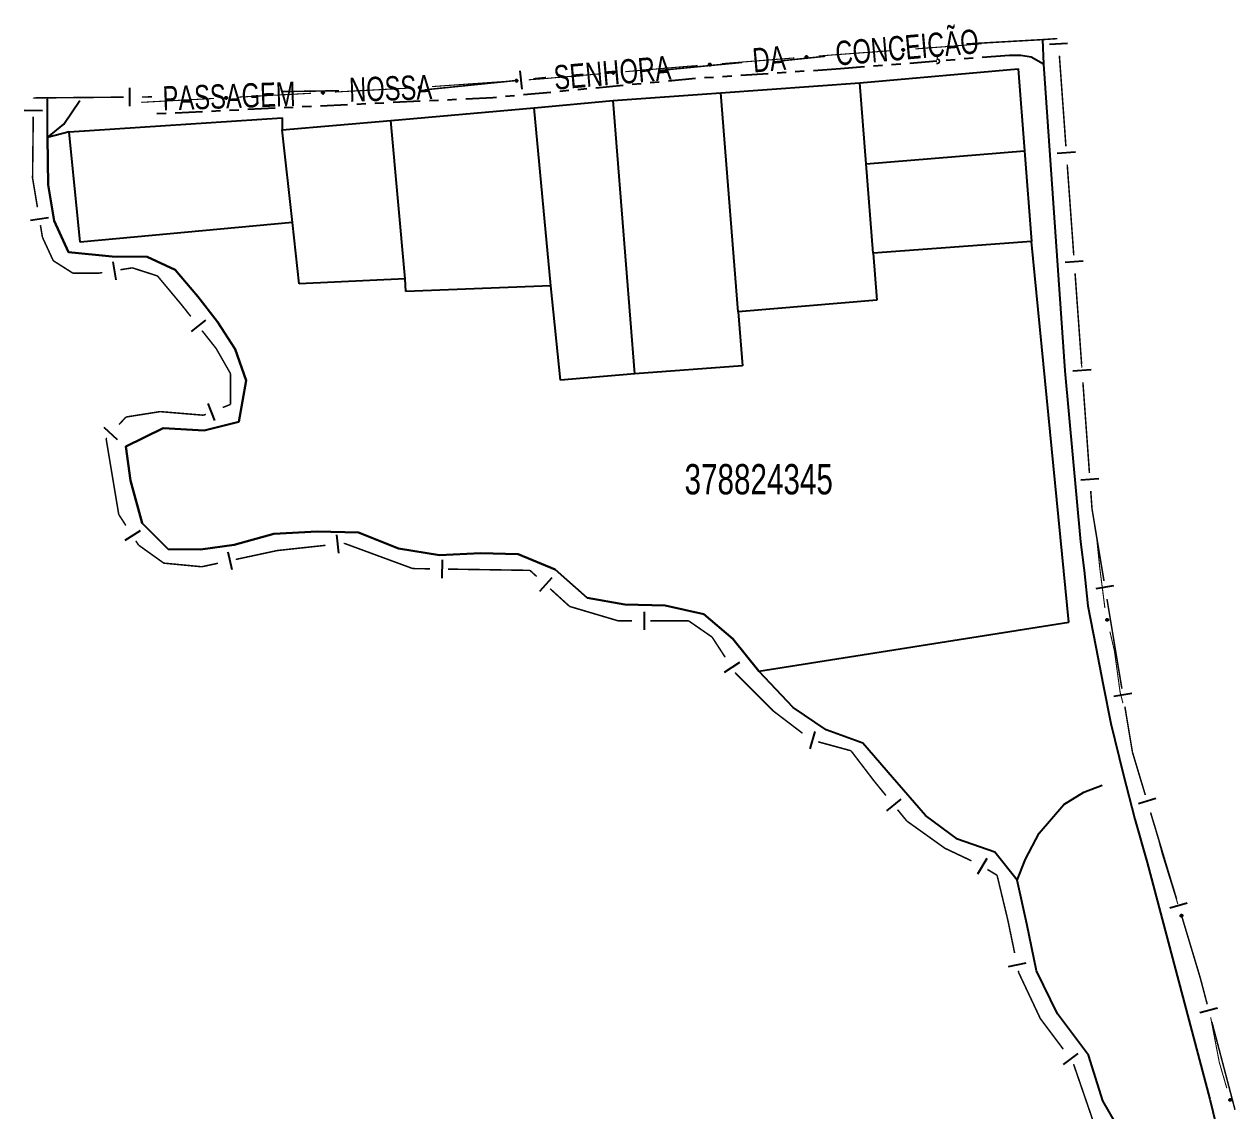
# Model space of a CAD drawing. Extents: x 203196 to 204359, y 4872588 to 4874244.
# Drawn here: x 203567.9 to 203767.8, y 4874065.2 to 4874244.5 of the extents above; entities that cross this region are included whole.
import ezdxf

# ---------------------------------------------------------------- set-up
doc = ezdxf.new("R2010")
doc.units = 0
doc.header["$LTSCALE"] = 1.5
doc.header["$MEASUREMENT"] = 0
doc.linetypes.add('TRACO_00', pattern=[10, -10])
doc.linetypes.add('TRACO_25', pattern=[8, 3, -1, 1, -1, 1, -1])
for name, color, linetype in [('CD_MALHA_LOTES', 7, 'CONTINUOUS'), ('CD_TXT_QUADRA', 7, 'CONTINUOUS'), ('HD-CURSO-PERENE', 170, 'CONTINUOUS'), ('HD-PRAIA', 251, 'CONTINUOUS'), ('LM-LIM-SETORES-BAIRROS', 250, 'CONTINUOUS'), ('RU-QUADRA', 210, 'CONTINUOUS'), ('SV-EIXO-RUA-N-PAV', 6, 'CONTINUOUS'), ('SV-EIXO-RUA-PAV', 20, 'CONTINUOUS'), ('SV-RUA-NAO-PAV', 7, 'CONTINUOUS'), ('SV-RUA-PAVIM', 7, 'CONTINUOUS'), ('SV-TXT-RUA-N-PAV', 7, 'CONTINUOUS')]:
    doc.layers.add(name, color=color, linetype=linetype)
doc.styles.add('ARIAL', font='ARIAL.SHX')

# ---------------------------------------------------------------- blocks, each defined once
blk = doc.blocks.new('*X2')
at = {"layer": 'HD-PRAIA', "const_width": 0.13}
for points in [[(203741.885731, 4874117.255196), (203741.885831, 4874117.255296)], [(203739.044585, 4874115.255135), (203739.044685, 4874115.255235)], [(203737.305411, 4874113.255085), (203737.305511, 4874113.255185)], [(203735.566237, 4874111.255034), (203735.566337, 4874111.255134)], [(203734.442826, 4874109.25499), (203734.442926, 4874109.25509)], [(203733.395185, 4874107.254946), (203733.395285, 4874107.255046)], [(203732.538712, 4874105.254905), (203732.538812, 4874105.255005)]]:
    blk.add_lwpolyline(points, dxfattribs=at)

msp = doc.modelspace()

# ---------------------------------------------------------------- linework, layer by layer
at = {"layer": 'CD_MALHA_LOTES', "linetype": 'Continuous', "flags": 128}
for points in [[(203705.811534, 4874234.817583), (203731.934218, 4874237.098171)], [(203731.934218, 4874237.098171), (203732.969502, 4874223.553401)], [(203682.863789, 4874233.156959), (203705.811534, 4874234.817583)], [(203706.846577, 4874221.428987), (203705.811534, 4874234.817583)], [(203652.071466, 4874230.648152), (203665.08176, 4874231.870155)], [(203665.08176, 4874231.870155), (203682.863789, 4874233.156959)], [(203668.67211, 4874186.814875), (203665.08176, 4874231.870155)], [(203685.702221, 4874197.037147), (203682.863789, 4874233.156959)], [(203628.400788, 4874228.584725), (203652.071466, 4874230.648152)], [(203654.806922, 4874201.292862), (203652.071466, 4874230.648152)], [(203575.344825, 4874226.738244), (203610.476348, 4874229.000909)], [(203610.476348, 4874229.000909), (203610.482243, 4874227.022725)], [(203610.482243, 4874227.022725), (203628.400788, 4874228.584725)], [(203630.777973, 4874202.438143), (203628.400788, 4874228.584725)], [(203575.344825, 4874226.738244), (203571.751654, 4874225.765062), (203571.858044, 4874217.971859), (203572.860555, 4874212.034726), (203575.200335, 4874206.863391), (203582.445177, 4874206.144302), (203588.216382, 4874206.099138), (203592.820795, 4874203.952765), (203596.587036, 4874199.569752), (203599.791047, 4874195.350833), (203602.739964, 4874190.854183), (203604.555332, 4874185.700895), (203603.346338, 4874178.861189), (203597.597957, 4874177.436494), (203590.856184, 4874177.839213), (203584.668386, 4874174.824269), (203585.450139, 4874169.190064), (203587.394421, 4874162.169285), (203591.662412, 4874157.857468), (203597.014256, 4874157.836427), (203602.565072, 4874158.57861), (203609.127629, 4874160.399583), (203616.230618, 4874160.805445), (203623.064959, 4874160.618957), (203629.654375, 4874157.958482), (203636.408124, 4874156.853118), (203643.227677, 4874157.207853), (203649.392486, 4874157.050246), (203655.507879, 4874154.519892), (203660.778999, 4874149.866047), (203666.991071, 4874148.714468), (203673.656925, 4874148.5877), (203680.073474, 4874147.12543), (203684.822519, 4874143.087046), (203689.120647, 4874137.725066)], [(203577.126469, 4874208.530325), (203575.344825, 4874226.738244)], [(203612.154612, 4874211.77755), (203610.482243, 4874227.022725)], [(203706.846577, 4874221.428987), (203732.969502, 4874223.553401)], [(203732.969502, 4874223.553401), (203734.11023, 4874208.629074)], [(203707.98685, 4874206.679188), (203706.846577, 4874221.428987)], [(203612.154612, 4874211.77755), (203577.126469, 4874208.530325)], [(203613.268669, 4874201.618123), (203612.154612, 4874211.77755)], [(203734.11023, 4874208.629074), (203707.98685, 4874206.679188)], [(203740.257457, 4874145.843631), (203734.11023, 4874208.629074)], [(203707.98685, 4874206.679188), (203708.585029, 4874198.941558)], [(203630.777973, 4874202.438143), (203613.268669, 4874201.618123)], [(203630.871814, 4874200.396895), (203630.777973, 4874202.438143)], [(203654.806922, 4874201.292862), (203630.871814, 4874200.396895)], [(203656.378885, 4874185.763272), (203654.806922, 4874201.292862)], [(203708.585029, 4874198.941558), (203685.702221, 4874197.037147)], [(203685.702221, 4874197.037147), (203686.405769, 4874188.084305)], [(203686.405769, 4874188.084305), (203668.67211, 4874186.814875)], [(203668.67211, 4874186.814875), (203656.378885, 4874185.763272)], [(203689.120647, 4874137.725066), (203740.257457, 4874145.843631)]]:
    msp.add_lwpolyline(points, dxfattribs=at)
at = {"layer": 'HD-CURSO-PERENE', "linetype": 'Continuous'}
msp.add_polyline3d([(203750.292131, 4874059.223179, 2.282134), (203745.880472, 4874066.872192, 2.282134), (203743.508704, 4874074.377452, 2.282134), (203738.421238, 4874081.231941, 2.282134), (203734.944632, 4874088.338378, 2.282134), (203733.368229, 4874096.086873, 2.282134), (203731.74942, 4874103.254864, 2.282134), (203728.076309, 4874107.886392, 2.282134), (203721.906027, 4874110.046397, 2.282134), (203716.629897, 4874113.949477, 2.282134), (203711.185012, 4874120.213305, 2.282134), (203706.278342, 4874125.861365, 2.282134), (203700.245954, 4874128.059116, 2.282134), (203694.804908, 4874131.763489, 2.282134), (203689.120647, 4874137.725066, 2.282134), (203684.822519, 4874143.087046, 2.282134), (203680.073474, 4874147.12543, 2.282134), (203673.656925, 4874148.5877, 2.282134), (203666.991071, 4874148.714468, 2.282134), (203660.778999, 4874149.866047, 2.282134), (203655.507879, 4874154.519892, 2.282134), (203649.392486, 4874157.050246, 2.282134), (203643.227677, 4874157.207853, 2.282134), (203636.408124, 4874156.853118, 2.282134), (203629.654375, 4874157.958482, 2.282134), (203623.064959, 4874160.618957, 2.282134), (203616.230618, 4874160.805445, 2.282134), (203609.127629, 4874160.399583, 2.282134), (203602.565072, 4874158.57861, 2.282134), (203597.014256, 4874157.836427, 2.282134), (203591.662412, 4874157.857468, 2.282134), (203587.394421, 4874162.169285, 2.282134), (203585.450139, 4874169.190064, 2.282134), (203584.668386, 4874174.824269, 2.282134), (203590.856184, 4874177.839213, 2.282134), (203597.597957, 4874177.436494, 2.282134), (203603.346338, 4874178.861189, 2.282134), (203604.555332, 4874185.700895, 2.282134), (203602.739964, 4874190.854183, 2.282134), (203599.791047, 4874195.350833, 2.282134), (203596.587036, 4874199.569752, 2.282134), (203592.820795, 4874203.952765, 2.282134), (203588.216382, 4874206.099138, 2.282134), (203582.445177, 4874206.144302, 2.282134), (203575.200335, 4874206.863391, 2.282134), (203572.860555, 4874212.034726, 2.282134), (203571.858044, 4874217.971859, 2.282134), (203571.751654, 4874225.765062, 2.282134), (203571.740298, 4874232.062812, 2.282134), (203571.693726, 4874232.181125, 2.282134)], dxfattribs=at)
at = {"layer": 'HD-PRAIA', "linetype": 'Continuous'}
for points in [[(203571.751654, 4874225.765062, 2.576432), (203574.462497, 4874227.99031, 2.948178), (203577.074079, 4874231.895336, 3.242477)], [(203731.74942, 4874103.254864, 2.514475), (203733.122758, 4874106.734859, 3.002391), (203735.375683, 4874111.035897, 4.18733), (203739.47191, 4874115.746558, 4.171841), (203742.748891, 4874117.794672, 4.125372), (203745.802875, 4874118.941356, 4.125372)]]:
    msp.add_polyline3d(points, dxfattribs=at)
at = {"layer": 'LM-LIM-SETORES-BAIRROS', "const_width": 0.25}
for points in [[(203723.389394, 4874241.210335), (203735.369986, 4874241.892549)], [(203735.369986, 4874241.892549), (203735.928253, 4874241.924337)], [(203735.928253, 4874241.924337), (203738.36348, 4874242.08961)], [(203672.798124, 4874236.842743), (203685.737674, 4874238.094958)], [(203685.737674, 4874238.094958), (203686.337658, 4874238.15302)], [(203693.034632, 4874238.444193), (203699.997728, 4874239.162039)], [(203699.997728, 4874239.162039), (203700.095572, 4874239.172125)], [(203738.718479, 4874239.25783), (203739.79602, 4874224.296584)], [(203651.906769, 4874235.463144), (203653.896482, 4874235.665733)], [(203653.896482, 4874235.665733), (203654.01748, 4874235.678052)], [(203633.999352, 4874233.639842), (203648.922199, 4874235.15926)], [(203569.438086, 4874232.209249), (203569.439116, 4874232.300884)], [(203569.439116, 4874232.300884), (203584.346884, 4874232.433616)], [(203587.346765, 4874232.460326), (203588.346725, 4874232.469229)], [(203588.346725, 4874232.469229), (203589.013158, 4874232.475151)], [(203610.559944, 4874233.34867), (203619.558845, 4874233.489284)], [(203619.558845, 4874233.489284), (203619.877472, 4874233.494256)], [(203569.290817, 4874219.102329), (203569.404381, 4874229.209438)], [(203740.011528, 4874221.304334), (203741.089069, 4874206.343087)], [(203569.437503, 4874218.222216), (203569.290817, 4874219.102329)], [(203570.095099, 4874214.27664), (203569.437503, 4874218.222216)], [(203570.9221, 4874209.314637), (203570.588296, 4874211.317459)], [(203571.328399, 4874208.434323), (203570.9221, 4874209.314637)], [(203572.70168, 4874205.458879), (203571.328399, 4874208.434323)], [(203573.31159, 4874205.070754), (203572.70168, 4874205.458879)], [(203575.964244, 4874203.382702), (203573.31159, 4874205.070754)], [(203585.751936, 4874204.272493), (203583.774709, 4874203.960299)], [(203586.702325, 4874203.967011), (203585.751936, 4874204.272493)], [(203589.904291, 4874202.937807), (203586.702325, 4874203.967011)], [(203576.820028, 4874203.382702), (203575.964244, 4874203.382702)], [(203580.116598, 4874203.382702), (203576.820028, 4874203.382702)], [(203580.811421, 4874203.49241), (203580.116598, 4874203.382702)], [(203590.312063, 4874202.44883), (203589.904291, 4874202.937807)], [(203593.924221, 4874198.117334), (203590.312063, 4874202.44883)], [(203741.304578, 4874203.350838), (203742.382119, 4874188.389591)], [(203594.147677, 4874197.835074), (203593.924221, 4874198.117334)], [(203595.389083, 4874196.266982), (203594.147677, 4874197.835074)], [(203599.578382, 4874190.975236), (203597.251192, 4874193.914845)], [(203599.702773, 4874190.757552), (203599.578382, 4874190.975236)], [(203601.959082, 4874186.809013), (203599.702773, 4874190.757552)], [(203601.959082, 4874186.356747), (203601.959082, 4874186.809013)], [(203601.959082, 4874184.279519), (203601.959082, 4874186.356747)], [(203601.959082, 4874183.356747), (203601.959082, 4874184.279519)], [(203742.597627, 4874185.397342), (203743.675169, 4874170.436095)], [(203601.593931, 4874181.603967), (203601.959082, 4874181.750027)], [(203601.959082, 4874181.750027), (203601.959082, 4874183.356747)], [(203584.699012, 4874179.666915), (203589.939543, 4874180.494368)], [(203589.939543, 4874180.494368), (203590.353172, 4874180.559677)], [(203590.353172, 4874180.559677), (203596.911686, 4874180.013133)], [(203596.911686, 4874180.013133), (203597.49527, 4874179.964502)], [(203597.49527, 4874179.964502), (203597.880024, 4874180.118404)], [(203600.665454, 4874181.232576), (203601.593931, 4874181.603967)], [(203583.553966, 4874178.417774), (203584.22969, 4874179.154928)], [(203584.22969, 4874179.154928), (203584.699012, 4874179.666915)], [(203581.42555, 4874176.095866), (203581.526792, 4874176.206312)], [(203581.565318, 4874175.25726), (203581.42555, 4874176.095866)], [(203583.508662, 4874163.597194), (203581.565318, 4874175.25726)], [(203743.890677, 4874167.443846), (203744.034349, 4874165.449013)], [(203744.034349, 4874165.449013), (203744.10359, 4874164.487635)], [(203744.10359, 4874164.487635), (203746.077155, 4874152.614409)], [(203583.605957, 4874163.446829), (203583.508662, 4874163.597194)], [(203584.692459, 4874161.767689), (203583.605957, 4874163.446829)], [(203586.782123, 4874158.538208), (203586.322213, 4874159.248978)], [(203586.906959, 4874158.449039), (203586.782123, 4874158.538208)], [(203590.948347, 4874155.562334), (203586.906959, 4874158.449039)], [(203610.664216, 4874157.750079), (203609.696355, 4874157.645446)], [(203617.623665, 4874158.502452), (203610.664216, 4874157.750079)], [(203620.707089, 4874158.835796), (203620.606286, 4874158.824898)], [(203621.550293, 4874158.525142), (203620.707089, 4874158.835796)], [(203632.015411, 4874154.669572), (203621.550293, 4874158.525142)], [(203609.696355, 4874157.645446), (203602.825826, 4874156.17319)], [(203590.98172, 4874155.559157), (203590.948347, 4874155.562334)], [(203597.197683, 4874154.967159), (203590.98172, 4874155.559157)], [(203597.936814, 4874155.125544), (203597.197683, 4874154.967159)], [(203599.892419, 4874155.544602), (203597.936814, 4874155.125544)], [(203632.862548, 4874154.656545), (203632.015411, 4874154.669572)], [(203634.862312, 4874154.625779), (203632.862548, 4874154.656545)], [(203651.358593, 4874154.371984), (203637.861957, 4874154.57963)], [(203651.72987, 4874154.034459), (203651.358593, 4874154.371984)], [(203652.46981, 4874153.361787), (203651.72987, 4874154.034459)], [(203657.905516, 4874148.420236), (203654.689631, 4874151.343768)], [(203658.532433, 4874148.234483), (203657.905516, 4874148.420236)], [(203665.940376, 4874146.039537), (203658.532433, 4874148.234483)], [(203746.569066, 4874149.655013), (203749.028617, 4874134.858033)], [(203666.214095, 4874146.039537), (203665.940376, 4874146.039537)], [(203668.214095, 4874146.039537), (203666.214095, 4874146.039537)], [(203677.546285, 4874146.039537), (203671.214095, 4874146.039537)], [(203678.095354, 4874145.659413), (203677.546285, 4874146.039537)], [(203681.414922, 4874143.36125), (203678.095354, 4874145.659413)], [(203681.939495, 4874142.554215), (203681.414922, 4874143.36125)], [(203683.57446, 4874140.038884), (203681.939495, 4874142.554215)], [(203685.283558, 4874137.409502), (203685.209425, 4874137.523553)], [(203685.894479, 4874136.798581), (203685.283558, 4874137.409502)], [(203691.532894, 4874131.160166), (203685.894479, 4874136.798581)], [(203749.520528, 4874131.898637), (203750.668318, 4874124.99338)], [(203691.553637, 4874131.144362), (203691.532894, 4874131.160166)], [(203696.326227, 4874127.508103), (203691.553637, 4874131.144362)], [(203704.329153, 4874124.613243), (203698.910563, 4874126.09104)], [(203704.562114, 4874124.308601), (203704.329153, 4874124.613243)], [(203708.197789, 4874119.554257), (203704.562114, 4874124.308601)], [(203750.668318, 4874124.99338), (203750.768347, 4874124.391595)], [(203750.768347, 4874124.391595), (203752.895589, 4874117.314426)], [(203708.207198, 4874119.542757), (203708.197789, 4874119.554257)], [(203710.106911, 4874117.220885), (203708.207198, 4874119.542757)], [(203713.554363, 4874113.007333), (203712.006624, 4874114.899014)], [(203753.759156, 4874114.441404), (203758.076991, 4874100.076297)], [(203714.006663, 4874112.684261), (203713.554363, 4874113.007333)], [(203719.803699, 4874108.543522), (203714.006663, 4874112.684261)], [(203720.595375, 4874108.168517), (203719.803699, 4874108.543522)], [(203724.210327, 4874106.456172), (203720.595375, 4874108.168517)], [(203728.433734, 4874104.079711), (203726.846643, 4874105.031965)], [(203728.468541, 4874103.93468), (203728.433734, 4874104.079711)], [(203730.219258, 4874096.640026), (203728.468541, 4874103.93468)], [(203730.320196, 4874096.152157), (203730.219258, 4874096.640026)], [(203731.333225, 4874091.255855), (203730.320196, 4874096.152157)], [(203758.940558, 4874097.203276), (203761.819116, 4874087.626538)], [(203732.004783, 4874088.00999), (203731.941041, 4874088.318074)], [(203732.296621, 4874087.389835), (203732.004783, 4874088.00999)], [(203735.575832, 4874080.421511), (203732.296621, 4874087.389835)], [(203761.819116, 4874087.626538), (203761.94794, 4874087.197949)], [(203761.94794, 4874087.197949), (203763.108077, 4874082.795784)], [(203735.755023, 4874080.18259), (203735.575832, 4874080.421511)], [(203739.355023, 4874075.38259), (203735.755023, 4874080.18259)], [(203763.872588, 4874079.894832), (203767.695142, 4874065.390072)], [(203744.205867, 4874063.756616), (203741.053019, 4874072.928536)]]:
    msp.add_lwpolyline(points, dxfattribs=at)
at = {"layer": 'LM-LIM-SETORES-BAIRROS'}
for points in [[(203737.078682, 4874241.144909), (203740.070931, 4874241.360417)], [(203650.068997, 4874233.76827), (203649.765114, 4874236.75284)], [(203585.360199, 4874230.942579), (203585.33349, 4874233.94246)], [(203570.915521, 4874230.192522), (203567.91571, 4874230.226228)], [(203738.371731, 4874223.191413), (203741.363981, 4874223.406921)], [(203571.903488, 4874212.550451), (203568.944306, 4874212.057254)], [(203582.553002, 4874205.28598), (203583.020891, 4874202.322692)], [(203739.664781, 4874205.237917), (203742.65703, 4874205.453425)], [(203597.806558, 4874195.629945), (203595.45442, 4874193.767836)], [(203740.95783, 4874187.284421), (203743.95008, 4874187.499929)], [(203599.365587, 4874179.09708), (203598.251415, 4874181.88251)], [(203583.308248, 4874175.929879), (203581.096785, 4874177.957053)], [(203742.25088, 4874169.330925), (203745.243129, 4874169.546433)], [(203587.038317, 4874160.903425), (203584.519606, 4874159.273672)], [(203619.450856, 4874160.208727), (203619.773302, 4874157.226106)], [(203601.53373, 4874157.430364), (203602.162318, 4874154.496957)], [(203636.88515, 4874156.094835), (203636.839, 4874153.09519)], [(203654.9587, 4874153.126351), (203652.940681, 4874150.906531)], [(203744.761428, 4874151.381988), (203747.720824, 4874151.873898)], [(203670.214095, 4874147.539537), (203670.214095, 4874144.539537)], [(203685.922102, 4874139.179479), (203683.406771, 4874137.544514)], [(203747.712889, 4874133.625613), (203750.672285, 4874134.117523)], [(203698.340476, 4874127.801303), (203697.551124, 4874124.907012)], [(203712.534323, 4874116.622827), (203710.212451, 4874114.723114)], [(203751.746934, 4874115.924968), (203754.619955, 4874116.788535)], [(203726.760893, 4874106.832701), (203725.217406, 4874104.260221)], [(203756.928336, 4874098.68684), (203759.801358, 4874099.550407)], [(203733.207326, 4874089.601243), (203730.269545, 4874088.993426)], [(203761.912438, 4874081.446545), (203764.81339, 4874082.211056)], [(203741.755023, 4874074.68259), (203739.355023, 4874072.88259)]]:
    msp.add_lwpolyline(points, dxfattribs=at)
at = {"layer": 'RU-QUADRA', "linetype": 'Continuous', "const_width": 0.18, "flags": 128}
msp.add_lwpolyline([(203689.120647, 4874137.725066), (203740.257457, 4874145.843631), (203734.11023, 4874208.629074), (203732.969502, 4874223.553401), (203731.934218, 4874237.098171), (203705.811534, 4874234.817583), (203682.863789, 4874233.156959), (203665.08176, 4874231.870155), (203652.071466, 4874230.648152), (203628.400788, 4874228.584725), (203610.482243, 4874227.022725), (203610.476348, 4874229.000909), (203575.344825, 4874226.738244), (203571.751654, 4874225.765062), (203571.858044, 4874217.971859), (203572.860555, 4874212.034726), (203575.200335, 4874206.863391), (203582.445177, 4874206.144302), (203588.216382, 4874206.099138), (203592.820795, 4874203.952765), (203596.587036, 4874199.569752), (203599.791047, 4874195.350833), (203602.739964, 4874190.854183), (203604.555332, 4874185.700895), (203603.346338, 4874178.861189), (203597.597957, 4874177.436494), (203590.856184, 4874177.839213), (203584.668386, 4874174.824269), (203585.450139, 4874169.190064), (203587.394421, 4874162.169285), (203591.662412, 4874157.857468), (203597.014256, 4874157.836427), (203602.565072, 4874158.57861), (203609.127629, 4874160.399583), (203616.230618, 4874160.805445), (203623.064959, 4874160.618957), (203629.654375, 4874157.958482), (203636.408124, 4874156.853118), (203643.227677, 4874157.207853), (203649.392486, 4874157.050246), (203655.507879, 4874154.519892), (203660.778999, 4874149.866047), (203666.991071, 4874148.714468), (203673.656925, 4874148.5877), (203680.073474, 4874147.12543), (203684.822519, 4874143.087046)], close=True, dxfattribs=at)
at = {"layer": 'SV-EIXO-RUA-N-PAV', "const_width": 0.18}
for points in [[(203701.077016, 4874239.37785), (203710.948653, 4874240.101426)], [(203714.93795, 4874240.393836), (203720.921897, 4874240.83245)], [(203720.921897, 4874240.83245), (203721.213344, 4874240.853811)], [(203721.213344, 4874240.853811), (203724.908308, 4874241.161726)], [(203724.908308, 4874241.161726), (203725.860132, 4874241.241044)], [(203683.030798, 4874237.95937), (203694.993898, 4874238.899702)], [(203698.981599, 4874239.213146), (203700.975449, 4874239.369868)], [(203700.975449, 4874239.369868), (203701.077016, 4874239.37785)], [(203653.213705, 4874235.441954), (203663.100577, 4874236.291493)], [(203667.085892, 4874236.633935), (203676.05285, 4874237.404429)], [(203676.05285, 4874237.404429), (203676.934509, 4874237.480186)], [(203676.934509, 4874237.480186), (203679.043098, 4874237.645926)], [(203619.206989, 4874233.278554), (203631.190315, 4874233.91092)], [(203635.181578, 4874234.173362), (203647.151991, 4874235.015502)], [(203651.142129, 4874235.296216), (203653.137198, 4874235.436573)], [(203653.137198, 4874235.436573), (203653.213705, 4874235.441954)], [(203587.252297, 4874231.576341), (203599.235071, 4874232.219096)], [(203603.229329, 4874232.433348), (203605.226458, 4874232.540474)], [(203605.226458, 4874232.540474), (203605.596386, 4874232.560315)], [(203605.596386, 4874232.560315), (203615.212546, 4874233.067765)]]:
    msp.add_lwpolyline(points, dxfattribs=at)
at = {"layer": 'SV-EIXO-RUA-N-PAV'}
for points in [[(203712.791958, 4874240.346913), (203712.823393, 4874240.384382), (203712.858072, 4874240.410156), (203712.893183, 4874240.423328), (203712.927245, 4874240.426877), (203712.9625, 4874240.426584), (203712.99798, 4874240.418446), (203713.035358, 4874240.40069), (203713.073165, 4874240.369421), (203713.097233, 4874240.33216), (203713.111989, 4874240.298429), (203713.117735, 4874240.263124), (203713.116876, 4874240.22888), (203713.107204, 4874240.192305), (203713.088841, 4874240.154602), (203713.056478, 4874240.117346), (203713.022306, 4874240.092311), (203712.988011, 4874240.080462), (203712.952482, 4874240.07491), (203712.916492, 4874240.075641), (203712.88171, 4874240.083831), (203712.843782, 4874240.102388), (203712.807434, 4874240.134817), (203712.782076, 4874240.168614), (203712.769749, 4874240.202734), (203712.76507, 4874240.237836), (203712.764934, 4874240.273201), (203712.77163, 4874240.309207), (203712.791958, 4874240.346913)], [(203680.885083, 4874237.901131), (203680.91632, 4874237.938765), (203680.950862, 4874237.964721), (203680.985903, 4874237.978078), (203681.019946, 4874237.981807), (203681.055203, 4874237.9817), (203681.090725, 4874237.973749), (203681.128196, 4874237.956191), (203681.166167, 4874237.925121), (203681.190432, 4874237.887988), (203681.205365, 4874237.854335), (203681.211297, 4874237.819061), (203681.210619, 4874237.784813), (203681.20114, 4874237.748188), (203681.182976, 4874237.710388), (203681.15081, 4874237.672962), (203681.116771, 4874237.647747), (203681.082538, 4874237.635718), (203681.047039, 4874237.629979), (203681.011046, 4874237.63052), (203680.976221, 4874237.638526), (203680.938196, 4874237.656882), (203680.901677, 4874237.68912), (203680.876141, 4874237.722782), (203680.863634, 4874237.756837), (203680.85877, 4874237.791914), (203680.858448, 4874237.827277), (203680.864954, 4874237.863318), (203680.885083, 4874237.901131)], [(203696.835884, 4874239.154907), (203696.867121, 4874239.19254), (203696.901663, 4874239.218497), (203696.936704, 4874239.231854), (203696.970747, 4874239.235583), (203697.006003, 4874239.235475), (203697.041526, 4874239.227525), (203697.078997, 4874239.209967), (203697.116968, 4874239.178897), (203697.141233, 4874239.141764), (203697.156166, 4874239.108111), (203697.162098, 4874239.072837), (203697.16142, 4874239.038589), (203697.15194, 4874239.001963), (203697.133777, 4874238.964164), (203697.10161, 4874238.926738), (203697.067572, 4874238.901523), (203697.033339, 4874238.889494), (203696.99784, 4874238.883754), (203696.961846, 4874238.884295), (203696.927022, 4874238.892301), (203696.888997, 4874238.910658), (203696.852478, 4874238.942895), (203696.826942, 4874238.976558), (203696.814435, 4874239.010612), (203696.809571, 4874239.045689), (203696.809249, 4874239.081053), (203696.815755, 4874239.117093), (203696.835884, 4874239.154907)], [(203664.940657, 4874236.56009), (203664.97162, 4874236.597949), (203665.005972, 4874236.624156), (203665.040915, 4874236.637768), (203665.07493, 4874236.641744), (203665.110187, 4874236.641893), (203665.145766, 4874236.634201), (203665.183364, 4874236.616916), (203665.22156, 4874236.586123), (203665.246094, 4874236.549168), (203665.261271, 4874236.515624), (203665.26746, 4874236.480395), (203665.267031, 4874236.446142), (203665.257818, 4874236.409449), (203665.23993, 4874236.371518), (203665.208037, 4874236.333859), (203665.174182, 4874236.308398), (203665.140038, 4874236.29612), (203665.104581, 4874236.290122), (203665.068585, 4874236.290401), (203665.033704, 4874236.298154), (203664.995546, 4874236.316233), (203664.958794, 4874236.348204), (203664.933013, 4874236.38168), (203664.920259, 4874236.415643), (203664.91514, 4874236.450683), (203664.914561, 4874236.486044), (203664.920804, 4874236.522131), (203664.940657, 4874236.56009)], [(203633.035457, 4874234.132731), (203633.067002, 4874234.170107), (203633.101756, 4874234.195779), (203633.136905, 4874234.208848), (203633.170977, 4874234.212298), (203633.206232, 4874234.211901), (203633.241688, 4874234.203659), (203633.279014, 4874234.185794), (203633.316729, 4874234.154414), (203633.340688, 4874234.117083), (203633.355344, 4874234.083308), (203633.360987, 4874234.047987), (203633.360028, 4874234.013745), (203633.350248, 4874233.977199), (203633.331775, 4874233.93955), (203633.299303, 4874233.902389), (203633.265058, 4874233.877455), (203633.230728, 4874233.865706), (203633.195183, 4874233.860258), (203633.159195, 4874233.861095), (203633.124438, 4874233.869386), (203633.086564, 4874233.888054), (203633.050311, 4874233.92059), (203633.025052, 4874233.954461), (203633.012825, 4874233.988617), (203633.008249, 4874234.023733), (203633.008217, 4874234.059098), (203633.015019, 4874234.095084), (203633.035457, 4874234.132731)], [(203648.996008, 4874235.255585), (203649.027553, 4874235.292961), (203649.062307, 4874235.318633), (203649.097457, 4874235.331702), (203649.131529, 4874235.335152), (203649.166783, 4874235.334755), (203649.202239, 4874235.326513), (203649.239565, 4874235.308648), (203649.27728, 4874235.277268), (203649.301239, 4874235.239937), (203649.315896, 4874235.206162), (203649.321538, 4874235.170841), (203649.320579, 4874235.136599), (203649.3108, 4874235.100053), (203649.292326, 4874235.062404), (203649.259854, 4874235.025243), (203649.225609, 4874235.000309), (203649.191279, 4874234.98856), (203649.155734, 4874234.983112), (203649.119746, 4874234.983949), (203649.084989, 4874234.99224), (203649.047115, 4874235.010908), (203649.010863, 4874235.043444), (203648.985603, 4874235.077315), (203648.973376, 4874235.111471), (203648.968801, 4874235.146587), (203648.968769, 4874235.181952), (203648.97557, 4874235.217938), (203648.996008, 4874235.255585)], [(203601.08283, 4874232.428449), (203601.114992, 4874232.465294), (203601.150169, 4874232.490385), (203601.185531, 4874232.502867), (203601.219656, 4874232.505749), (203601.254899, 4874232.504765), (203601.290213, 4874232.495934), (203601.327236, 4874232.47745), (203601.364423, 4874232.445446), (203601.387757, 4874232.407722), (203601.40185, 4874232.373708), (203601.406904, 4874232.338298), (203601.405374, 4874232.304077), (203601.394988, 4874232.267698), (203601.37589, 4874232.230362), (203601.342804, 4874232.193747), (203601.308149, 4874232.169386), (203601.273628, 4874232.158211), (203601.237997, 4874232.153355), (203601.202029, 4874232.154791), (203601.167414, 4874232.163659), (203601.129856, 4874232.182955), (203601.09415, 4874232.21609), (203601.069458, 4874232.250377), (203601.057802, 4874232.284732), (203601.053811, 4874232.319919), (203601.054368, 4874232.355279), (203601.061767, 4874232.391147), (203601.08283, 4874232.428449)], [(203617.060486, 4874233.275515), (203617.09268, 4874233.312333), (203617.127879, 4874233.337393), (203617.163252, 4874233.349844), (203617.197379, 4874233.352696), (203617.232621, 4874233.351682), (203617.267927, 4874233.34282), (203617.304934, 4874233.324305), (203617.342094, 4874233.292269), (203617.365395, 4874233.254524), (203617.379458, 4874233.220498), (203617.384481, 4874233.185083), (203617.382922, 4874233.150864), (203617.372505, 4874233.114494), (203617.353375, 4874233.077174), (203617.320257, 4874233.040588), (203617.285581, 4874233.016257), (203617.25105, 4874233.005112), (203617.215415, 4874233.000287), (203617.179447, 4874233.001754), (203617.14484, 4874233.010652), (203617.1073, 4874233.029981), (203617.071622, 4874233.063147), (203617.04696, 4874233.097455), (203617.035333, 4874233.13182), (203617.031373, 4874233.16701), (203617.031961, 4874233.20237), (203617.039391, 4874233.238232), (203617.060486, 4874233.275515)]]:
    msp.add_lwpolyline(points, close=True, dxfattribs=at)
for points in [[(203712.764934, 4874240.273201), (203713.097233, 4874240.33216)], [(203712.76507, 4874240.237836), (203713.111989, 4874240.298429)], [(203712.768699, 4874240.256888), (203713.099519, 4874240.316709)], [(203712.769749, 4874240.202734), (203713.117735, 4874240.263124)], [(203712.770032, 4874240.220045), (203713.113299, 4874240.278042)], [(203712.77163, 4874240.309207), (203713.073165, 4874240.369421)], [(203712.77301, 4874240.291408), (203713.080596, 4874240.350895)], [(203712.77943, 4874240.185161), (203713.114332, 4874240.245281)], [(203712.782076, 4874240.168614), (203713.116876, 4874240.22888)], [(203712.782764, 4874240.326328), (203713.050884, 4874240.382922)], [(203712.791958, 4874240.346913), (203713.035358, 4874240.40069)], [(203712.796993, 4874240.150875), (203713.1074, 4874240.2092)], [(203712.807434, 4874240.134817), (203713.107204, 4874240.192305)], [(203712.80991, 4874240.366627), (203713.009324, 4874240.408607)], [(203712.823393, 4874240.384382), (203712.99798, 4874240.418446)], [(203712.829326, 4874240.120409), (203713.095024, 4874240.17272)], [(203712.843098, 4874240.39916), (203712.971484, 4874240.420884)], [(203712.843782, 4874240.102388), (203713.088841, 4874240.154602)], [(203712.858072, 4874240.410156), (203712.9625, 4874240.426584)], [(203712.868064, 4874240.095885), (203713.064956, 4874240.134944)], [(203712.88171, 4874240.083831), (203713.056478, 4874240.117346)], [(203712.903383, 4874240.080687), (203713.033029, 4874240.103872)], [(203712.916492, 4874240.075641), (203713.022306, 4874240.092311)], [(203680.858448, 4874237.827277), (203681.190432, 4874237.887988)], [(203680.85877, 4874237.791914), (203681.205365, 4874237.854335)], [(203680.862299, 4874237.810984), (203681.192799, 4874237.87255)], [(203680.863634, 4874237.756837), (203681.211297, 4874237.819061)], [(203680.863826, 4874237.774149), (203681.206783, 4874237.833955)], [(203680.864954, 4874237.863318), (203681.166167, 4874237.925121)], [(203680.866428, 4874237.845527), (203681.173695, 4874237.906635)], [(203680.873408, 4874237.739315), (203681.207989, 4874237.801201)], [(203680.875998, 4874237.880498), (203681.143816, 4874237.938505)], [(203680.876141, 4874237.722782), (203681.210619, 4874237.784813)], [(203680.885083, 4874237.901131), (203681.128196, 4874237.956191)], [(203680.902931, 4874237.920939), (203681.102121, 4874237.963971)], [(203680.91632, 4874237.938765), (203681.090725, 4874237.973749)], [(203680.935947, 4874237.953646), (203681.064216, 4874237.976047)], [(203680.950862, 4874237.964721), (203681.055203, 4874237.9817)], [(203696.809249, 4874239.081053), (203697.141233, 4874239.141764)], [(203696.809571, 4874239.045689), (203697.156166, 4874239.108111)], [(203696.8131, 4874239.06476), (203697.1436, 4874239.126325)], [(203696.814435, 4874239.010612), (203697.162098, 4874239.072837)], [(203696.814627, 4874239.027924), (203697.157584, 4874239.087731)], [(203696.815755, 4874239.117093), (203697.116968, 4874239.178897)], [(203696.817229, 4874239.099303), (203697.124496, 4874239.160411)], [(203696.824208, 4874238.99309), (203697.158789, 4874239.054976)], [(203696.826798, 4874239.134273), (203697.094616, 4874239.19228)], [(203696.826942, 4874238.976558), (203697.16142, 4874239.038589)], [(203696.835884, 4874239.154907), (203697.078997, 4874239.209967)], [(203696.841952, 4874238.958898), (203697.152047, 4874239.018859)], [(203696.852478, 4874238.942895), (203697.15194, 4874239.001963)], [(203696.853732, 4874239.174715), (203697.052922, 4874239.217746)], [(203696.867121, 4874239.19254), (203697.041526, 4874239.227525)], [(203696.874446, 4874238.928603), (203697.139864, 4874238.982315)], [(203696.886748, 4874239.207422), (203697.015017, 4874239.229823)], [(203696.888997, 4874238.910658), (203697.133777, 4874238.964164)], [(203696.901663, 4874239.218497), (203697.006003, 4874239.235475)], [(203696.913313, 4874238.904283), (203697.109996, 4874238.94438)], [(203696.927022, 4874238.892301), (203697.10161, 4874238.926738)], [(203696.948711, 4874238.889272), (203697.078233, 4874238.91314)], [(203696.961846, 4874238.884295), (203697.067572, 4874238.901523)], [(203664.914561, 4874236.486044), (203665.246094, 4874236.549168)], [(203664.91514, 4874236.450683), (203665.261271, 4874236.515624)], [(203664.91853, 4874236.469779), (203665.248574, 4874236.533747)], [(203664.920259, 4874236.415643), (203665.26746, 4874236.480395)], [(203664.920325, 4874236.432956), (203665.262837, 4874236.495256)], [(203664.920804, 4874236.522131), (203665.22156, 4874236.586123)], [(203664.922407, 4874236.504351), (203665.229222, 4874236.567692)], [(203664.93016, 4874236.398192), (203665.264281, 4874236.46251)], [(203664.931722, 4874236.53939), (203665.199111, 4874236.599344)], [(203664.933013, 4874236.38168), (203665.267031, 4874236.446142)], [(203664.940657, 4874236.56009), (203665.183364, 4874236.616916)], [(203664.948151, 4874236.36413), (203665.257802, 4874236.426345)], [(203664.958361, 4874236.580027), (203665.157232, 4874236.624506)], [(203664.958794, 4874236.348204), (203665.257818, 4874236.409449)], [(203664.97162, 4874236.597949), (203665.145766, 4874236.634201)], [(203664.980864, 4874236.334072), (203665.245885, 4874236.389713)], [(203664.991138, 4874236.612973), (203665.119241, 4874236.636306)], [(203664.995546, 4874236.316233), (203665.23993, 4874236.371518)], [(203665.005972, 4874236.624156), (203665.110187, 4874236.641893)], [(203665.019908, 4874236.310035), (203665.216294, 4874236.351562)], [(203665.033704, 4874236.298154), (203665.208037, 4874236.333859)], [(203665.055414, 4874236.295282), (203665.184759, 4874236.320092)], [(203665.068585, 4874236.290401), (203665.174182, 4874236.308398)], [(203680.891151, 4874237.705122), (203681.201246, 4874237.765084)], [(203680.901677, 4874237.68912), (203681.20114, 4874237.748188)], [(203680.923645, 4874237.674827), (203681.189063, 4874237.728539)], [(203680.938196, 4874237.656882), (203681.182976, 4874237.710388)], [(203680.962512, 4874237.650507), (203681.159195, 4874237.690604)], [(203680.976221, 4874237.638526), (203681.15081, 4874237.672962)], [(203680.99791, 4874237.635496), (203681.127432, 4874237.659364)], [(203681.011046, 4874237.63052), (203681.116771, 4874237.647747)], [(203633.008217, 4874234.059098), (203633.340688, 4874234.117083)], [(203633.008249, 4874234.023733), (203633.355344, 4874234.083308)], [(203633.011935, 4874234.042774), (203633.342929, 4874234.101625)], [(203633.012825, 4874233.988617), (203633.360987, 4874234.047987)], [(203633.013159, 4874234.005927), (203633.356595, 4874234.062918)], [(203633.015019, 4874234.095084), (203633.316729, 4874234.154414)], [(203633.016346, 4874234.077282), (203633.324105, 4874234.135866)], [(203633.022454, 4874233.971016), (203633.357532, 4874234.030154)], [(203633.025052, 4874233.954461), (203633.360028, 4874234.013745)], [(203633.026203, 4874234.112173), (203633.294488, 4874234.16798)], [(203633.035457, 4874234.132731), (203633.279014, 4874234.185794)], [(203633.039917, 4874233.936679), (203633.350494, 4874233.994094)], [(203633.050311, 4874233.92059), (203633.350248, 4874233.977199)], [(203633.053467, 4874234.152392), (203633.253003, 4874234.193787)], [(203633.067002, 4874234.170107), (203633.241688, 4874234.203659)], [(203633.072161, 4874233.906118), (203633.338011, 4874233.95765)], [(203633.086564, 4874233.888054), (203633.331775, 4874233.93955)], [(203633.08675, 4874234.184827), (203633.215199, 4874234.206175)], [(203633.101756, 4874234.195779), (203633.206232, 4874234.211901)], [(203633.110827, 4874233.88148), (203633.307833, 4874233.919962)], [(203633.124438, 4874233.869386), (203633.299303, 4874233.902389)], [(203633.146101, 4874233.866179), (203633.275815, 4874233.888984)], [(203633.159195, 4874233.861095), (203633.265058, 4874233.877455)], [(203648.968769, 4874235.181952), (203649.301239, 4874235.239937)], [(203648.968801, 4874235.146587), (203649.315896, 4874235.206162)], [(203648.972486, 4874235.165628), (203649.30348, 4874235.224479)], [(203648.973376, 4874235.111471), (203649.321538, 4874235.170841)], [(203648.97371, 4874235.128781), (203649.317146, 4874235.185772)], [(203648.97557, 4874235.217938), (203649.27728, 4874235.277268)], [(203648.976898, 4874235.200136), (203649.284656, 4874235.25872)], [(203648.983006, 4874235.09387), (203649.318083, 4874235.153008)], [(203648.985603, 4874235.077315), (203649.320579, 4874235.136599)], [(203648.986754, 4874235.235026), (203649.255039, 4874235.290834)], [(203648.996008, 4874235.255585), (203649.239565, 4874235.308648)], [(203649.000468, 4874235.059533), (203649.311045, 4874235.116948)], [(203649.010863, 4874235.043444), (203649.3108, 4874235.100053)], [(203649.014018, 4874235.275246), (203649.213555, 4874235.316641)], [(203649.027553, 4874235.292961), (203649.202239, 4874235.326513)], [(203649.032712, 4874235.028972), (203649.298562, 4874235.080504)], [(203649.047115, 4874235.010908), (203649.292326, 4874235.062404)], [(203649.047302, 4874235.307681), (203649.17575, 4874235.329028)], [(203649.062307, 4874235.318633), (203649.166783, 4874235.334755)], [(203649.071378, 4874235.004334), (203649.268384, 4874235.042816)], [(203649.084989, 4874234.99224), (203649.259854, 4874235.025243)], [(203649.106652, 4874234.989033), (203649.236366, 4874235.011838)], [(203649.119746, 4874234.983949), (203649.225609, 4874235.000309)], [(203601.053811, 4874232.319919), (203601.40185, 4874232.373708)], [(203601.054368, 4874232.355279), (203601.387757, 4874232.407722)], [(203601.057802, 4874232.284732), (203601.406904, 4874232.338298)], [(203601.057813, 4874232.338896), (203601.389741, 4874232.392229)], [(203601.058424, 4874232.302034), (203601.402761, 4874232.353299)], [(203601.061767, 4874232.391147), (203601.364423, 4874232.445446)], [(203601.062798, 4874232.373325), (203601.37149, 4874232.426779)], [(203601.067137, 4874232.266972), (203601.403152, 4874232.320525)], [(203601.069458, 4874232.250377), (203601.405374, 4874232.304077)], [(203601.073234, 4874232.408047), (203601.342411, 4874232.459381)], [(203601.08283, 4874232.428449), (203601.327236, 4874232.47745)], [(203601.084025, 4874232.23235), (203601.395515, 4874232.284586)], [(203601.09415, 4874232.21609), (203601.394988, 4874232.267698)], [(203601.101164, 4874232.447807), (203601.301362, 4874232.485875)], [(203601.114992, 4874232.465294), (203601.290213, 4874232.495934)], [(203601.115756, 4874232.201256), (203601.382427, 4874232.248356)], [(203601.129856, 4874232.182955), (203601.37589, 4874232.230362)], [(203601.134983, 4874232.479684), (203601.263769, 4874232.49889)], [(203601.150169, 4874232.490385), (203601.254899, 4874232.504765)], [(203601.154007, 4874232.175978), (203601.351625, 4874232.211175)], [(203601.167414, 4874232.163659), (203601.342804, 4874232.193747)], [(203601.189021, 4874232.160092), (203601.319096, 4874232.180734)], [(203601.202029, 4874232.154791), (203601.308149, 4874232.169386)], [(203617.031373, 4874233.16701), (203617.379458, 4874233.220498)], [(203617.031961, 4874233.20237), (203617.365395, 4874233.254524)], [(203617.035333, 4874233.13182), (203617.384481, 4874233.185083)], [(203617.035391, 4874233.185984), (203617.367365, 4874233.239029)], [(203617.03597, 4874233.149121), (203617.380351, 4874233.200088)], [(203617.039391, 4874233.238232), (203617.342094, 4874233.292269)], [(203617.040407, 4874233.220409), (203617.349144, 4874233.273595)], [(203617.044653, 4874233.114052), (203617.380715, 4874233.167314)], [(203617.04696, 4874233.097455), (203617.382922, 4874233.150864)], [(203617.050873, 4874233.255122), (203617.320094, 4874233.306222)], [(203617.060486, 4874233.275515), (203617.304934, 4874233.324305)], [(203617.061511, 4874233.079415), (203617.373046, 4874233.131382)], [(203617.071622, 4874233.063147), (203617.372505, 4874233.114494)], [(203617.078837, 4874233.294858), (203617.279068, 4874233.332752)], [(203617.09268, 4874233.312333), (203617.267927, 4874233.34282)], [(203617.093215, 4874233.048294), (203617.359926, 4874233.095163)], [(203617.1073, 4874233.029981), (203617.353375, 4874233.077174)], [(203617.112683, 4874233.326705), (203617.241486, 4874233.3458)], [(203617.127879, 4874233.337393), (203617.232621, 4874233.351682)], [(203617.131444, 4874233.022983), (203617.329093, 4874233.058009)], [(203617.14484, 4874233.010652), (203617.320257, 4874233.040588)], [(203617.166444, 4874233.007067), (203617.296537, 4874233.027596)], [(203617.179447, 4874233.001754), (203617.285581, 4874233.016257)]]:
    msp.add_lwpolyline(points, dxfattribs=at)
at = {"layer": 'SV-EIXO-RUA-PAV', "const_width": 0.18}
for points in [[(203741.940779, 4874194.517433), (203742.129637, 4874191.523383)], [(203742.129637, 4874191.523383), (203742.188742, 4874190.586368)], [(203742.188742, 4874190.586368), (203742.362446, 4874188.532578)], [(203742.362446, 4874188.532578), (203742.425603, 4874187.785837)], [(203744.83557, 4874160.08395), (203745.34757, 4874155.110233)], [(203745.34757, 4874155.110233), (203745.395051, 4874154.648983)], [(203745.395051, 4874154.648983), (203746.227737, 4874148.165927)], [(203747.058431, 4874144.256562), (203747.742085, 4874141.335497)], [(203747.742085, 4874141.335497), (203747.799784, 4874141.088966)], [(203747.799784, 4874141.088966), (203748.717214, 4874134.404826)], [(203748.717214, 4874134.404826), (203748.734957, 4874134.275558)], [(203748.734957, 4874134.275558), (203749.205467, 4874132.466214)], [(203754.846666, 4874110.82334), (203755.604316, 4874107.920589)], [(203755.604316, 4874107.920589), (203755.681961, 4874107.62311)], [(203755.681961, 4874107.62311), (203758.264288, 4874099.322983)], [(203763.678116, 4874080.63276), (203764.997586, 4874073.758242)], [(203764.997586, 4874073.758242), (203765.100495, 4874073.222081)], [(203765.100495, 4874073.222081), (203766.342331, 4874068.944648)]]:
    msp.add_lwpolyline(points, dxfattribs=at)
at = {"layer": 'SV-EIXO-RUA-PAV'}
for points in [[(203746.677104, 4874146.368924), (203746.71902, 4874146.343722), (203746.749891, 4874146.313492), (203746.768382, 4874146.280868), (203746.777205, 4874146.247777), (203746.782418, 4874146.212908), (203746.779918, 4874146.176593), (203746.768215, 4874146.136902), (203746.74323, 4874146.094677), (203746.710184, 4874146.065087), (203746.679169, 4874146.045248), (203746.645194, 4874146.034061), (203746.611236, 4874146.029564), (203746.573599, 4874146.033408), (203746.533492, 4874146.045661), (203746.491641, 4874146.071812), (203746.461579, 4874146.101657), (203746.444522, 4874146.133682), (203746.433492, 4874146.167909), (203746.428596, 4874146.203572), (203746.431256, 4874146.239206), (203746.443665, 4874146.279565), (203746.470023, 4874146.32053), (203746.499447, 4874146.350853), (203746.531225, 4874146.368355), (203746.565166, 4874146.378456), (203746.600076, 4874146.38411), (203746.636686, 4874146.383116), (203746.677104, 4874146.368924)], [(203758.920862, 4874097.58317), (203758.964476, 4874097.561037), (203758.997434, 4874097.533097), (203759.018215, 4874097.501881), (203759.029387, 4874097.469508), (203759.037085, 4874097.435102), (203759.037194, 4874097.398701), (203759.028366, 4874097.358273), (203759.006471, 4874097.314367), (203758.975629, 4874097.282485), (203758.946116, 4874097.260474), (203758.91303, 4874097.246882), (203758.879481, 4874097.239963), (203758.841666, 4874097.2411), (203758.800784, 4874097.250447), (203758.757167, 4874097.273532), (203758.725043, 4874097.301145), (203758.705735, 4874097.331866), (203758.692281, 4874097.365215), (203758.684842, 4874097.400435), (203758.684941, 4874097.436168), (203758.694426, 4874097.477313), (203758.717781, 4874097.520061), (203758.744957, 4874097.552415), (203758.775399, 4874097.572149), (203758.808529, 4874097.584656), (203758.842944, 4874097.592797), (203758.879531, 4874097.59443), (203758.920862, 4874097.58317)], [(203766.965607, 4874067.19263), (203767.008791, 4874067.16967), (203767.04121, 4874067.141106), (203767.061393, 4874067.1095), (203767.071945, 4874067.07692), (203767.078986, 4874067.042373), (203767.0784, 4874067.005977), (203767.068802, 4874066.965725), (203767.046074, 4874066.922244), (203767.014631, 4874066.890956), (203766.984703, 4874066.869512), (203766.951364, 4874066.856553), (203766.917689, 4874066.850275), (203766.879902, 4874066.852133), (203766.839206, 4874066.862258), (203766.796037, 4874066.88617), (203766.764446, 4874066.914392), (203766.745727, 4874066.945475), (203766.732911, 4874066.979074), (203766.726145, 4874067.01443), (203766.726926, 4874067.050154), (203766.737194, 4874067.091111), (203766.76136, 4874067.133406), (203766.789147, 4874067.165236), (203766.81996, 4874067.184386), (203766.853323, 4874067.196258), (203766.887887, 4874067.203742), (203766.924498, 4874067.204677), (203766.965607, 4874067.19263)]]:
    msp.add_lwpolyline(points, close=True, dxfattribs=at)
for points in [[(203746.428596, 4874146.203572), (203746.461579, 4874146.101657)], [(203746.431256, 4874146.239206), (203746.491641, 4874146.071812)], [(203746.431534, 4874146.217308), (203746.474672, 4874146.09287)], [(203746.441032, 4874146.254566), (203746.510346, 4874146.066184)], [(203746.443665, 4874146.279565), (203746.533492, 4874146.045661)], [(203746.459209, 4874146.296657), (203746.552353, 4874146.042382)], [(203746.470023, 4874146.32053), (203746.573599, 4874146.033408)], [(203746.484255, 4874146.33335), (203746.590318, 4874146.035852)], [(203746.499447, 4874146.350853), (203746.611236, 4874146.029564)], [(203746.515378, 4874146.35605), (203746.627039, 4874146.034637)], [(203746.531225, 4874146.368355), (203746.645194, 4874146.034061)], [(203746.548368, 4874146.370777), (203746.659237, 4874146.040771)], [(203746.565166, 4874146.378456), (203746.679169, 4874146.045248)], [(203746.584551, 4874146.377845), (203746.695279, 4874146.060418)], [(203746.600076, 4874146.38411), (203746.710184, 4874146.065087)], [(203746.619322, 4874146.378975), (203746.726092, 4874146.084446)], [(203746.636686, 4874146.383116), (203746.74323, 4874146.094677)], [(203746.655336, 4874146.374792), (203746.753088, 4874146.118792)], [(203746.677104, 4874146.368924), (203746.768215, 4874146.136902)], [(203746.699378, 4874146.354269), (203746.771971, 4874146.163852)], [(203746.71902, 4874146.343722), (203746.779918, 4874146.176593)], [(203746.736692, 4874146.326566), (203746.77819, 4874146.203145)], [(203746.749891, 4874146.313492), (203746.782418, 4874146.212908)], [(203758.684842, 4874097.400435), (203758.725043, 4874097.301145)], [(203758.684941, 4874097.436168), (203758.757167, 4874097.273532)], [(203758.686788, 4874097.414346), (203758.738732, 4874097.293319)], [(203758.693592, 4874097.452189), (203758.776227, 4874097.269259)], [(203758.694426, 4874097.477313), (203758.800784, 4874097.250447)], [(203758.708705, 4874097.495475), (203758.819832, 4874097.248528)], [(203758.717781, 4874097.520061), (203758.841666, 4874097.2411)], [(203758.731057, 4874097.533868), (203758.858167, 4874097.244736)], [(203758.744957, 4874097.552415), (203758.879481, 4874097.239963)], [(203758.760474, 4874097.55874), (203758.89488, 4874097.246155)], [(203758.775399, 4874097.572149), (203758.91303, 4874097.246882)], [(203758.792323, 4874097.575794), (203758.926556, 4874097.254581)], [(203758.808529, 4874097.584656), (203758.946116, 4874097.260474)], [(203758.827908, 4874097.585436), (203758.961098, 4874097.276759)], [(203758.842944, 4874097.592797), (203758.975629, 4874097.282485)], [(203758.862507, 4874097.589055), (203758.990109, 4874097.302934)], [(203758.879531, 4874097.59443), (203759.006471, 4874097.314367)], [(203758.898729, 4874097.587463), (203759.014575, 4874097.339126)], [(203758.920862, 4874097.58317), (203759.028366, 4874097.358273)], [(203758.944128, 4874097.570149), (203759.030181, 4874097.385424)], [(203758.964476, 4874097.561037), (203759.037194, 4874097.398701)], [(203758.983332, 4874097.545191), (203759.033568, 4874097.425062)], [(203758.997434, 4874097.533097), (203759.037085, 4874097.435102)], [(203766.726145, 4874067.01443), (203766.764446, 4874066.914392)], [(203766.726926, 4874067.050154), (203766.796037, 4874066.88617)], [(203766.728356, 4874067.028301), (203766.777983, 4874066.906306)], [(203766.73588, 4874067.066007), (203766.815012, 4874066.881535)], [(203766.737194, 4874067.091111), (203766.839206, 4874066.862258)], [(203766.751817, 4874067.108998), (203766.858214, 4874066.859977)], [(203766.76136, 4874067.133406), (203766.879902, 4874066.852133)], [(203766.774897, 4874067.146957), (203766.896469, 4874066.855454)], [(203766.789147, 4874067.165236), (203766.917689, 4874066.850275)], [(203766.804783, 4874067.171263), (203766.933203, 4874066.856172)], [(203766.81996, 4874067.184386), (203766.951364, 4874066.856553)], [(203766.836951, 4874067.187707), (203766.965034, 4874066.863992)], [(203766.853323, 4874067.196258), (203766.984703, 4874066.869512)], [(203766.872713, 4874067.196668), (203766.999992, 4874066.885509)], [(203766.887887, 4874067.203742), (203767.014631, 4874066.890956)], [(203766.907375, 4874067.199627), (203767.029498, 4874066.911125)], [(203766.924498, 4874067.204677), (203767.046074, 4874066.922244)], [(203766.94356, 4874067.197345), (203767.054649, 4874066.946844)], [(203766.965607, 4874067.19263), (203767.068802, 4874066.965725)], [(203766.988621, 4874067.179168), (203767.071135, 4874066.992836)], [(203767.008791, 4874067.16967), (203767.0784, 4874067.005977)], [(203767.027342, 4874067.153467), (203767.075278, 4874067.032402)], [(203767.04121, 4874067.141106), (203767.078986, 4874067.042373)]]:
    msp.add_lwpolyline(points, dxfattribs=at)
at = {"layer": 'SV-RUA-NAO-PAV', "linetype": 'TRACO_25'}
msp.add_polyline3d([(203736.103669, 4874237.851876, 5.279333), (203734.074955, 4874239.035531, 5.387759), (203732.335623, 4874239.2866, 5.612355), (203730.479513, 4874239.321899, 5.697547), (203702.614122, 4874237.098674, 6.371336), (203678.674795, 4874235.495129, 6.39457), (203645.254932, 4874232.319874, 6.270655), (203588.650118, 4874229.601684, 4.613289)], dxfattribs=at)
at = {"layer": 'SV-RUA-PAVIM', "linetype": 'TRACO_00'}
msp.add_polyline3d([(203735.928253, 4874241.924337, 5.434227), (203736.103669, 4874237.851876, 5.434227), (203739.639704, 4874187.297998, 4.497118), (203742.216071, 4874159.103869, 4.280267), (203742.827401, 4874154.344871, 4.295756), (203743.39624, 4874148.537092, 4.31899), (203744.731559, 4874141.778181, 4.342224), (203745.938125, 4874135.506143, 4.342224), (203747.191002, 4874129.112119, 4.20282), (203749.218256, 4874120.830255, 4.016947), (203751.169959, 4874113.308762, 3.978223), (203753.225253, 4874106.172839, 3.9395), (203763.52934, 4874067.15847, 3.954989), (203765.493084, 4874059.224751, 4.001457)], dxfattribs=at)

# ---------------------------------------------------------------- block references
at = {"layer": 'HD-PRAIA'}
msp.add_blockref('*X2', (0, 0), dxfattribs=at)

# ---------------------------------------------------------------- texts
at = {"layer": 'CD_TXT_QUADRA', "style": 'ARIAL', "width": 0.7}
msp.add_text('378824345', height=5, dxfattribs=at).set_placement((203676.869338, 4874166.906384))
at = {"layer": 'SV-TXT-RUA-N-PAV', "style": 'ARIAL', "width": 0.7}
for s, rotation, p in [('CONCEIÇÃO', 5, (203701.949252, 4874237.628993)), ('DA', 5, (203688.271264, 4874236.489161)), ('SENHORA', 5, (203655.501086, 4874233.63958)), ('NOSSA', 2, (203621.591075, 4874231.644874)), ('PASSAGEM', 2, (203590.815603, 4874230.220083))]:
    msp.add_text(s, height=4, rotation=rotation, dxfattribs=at).set_placement(p)

doc.saveas('drawing.dxf')
